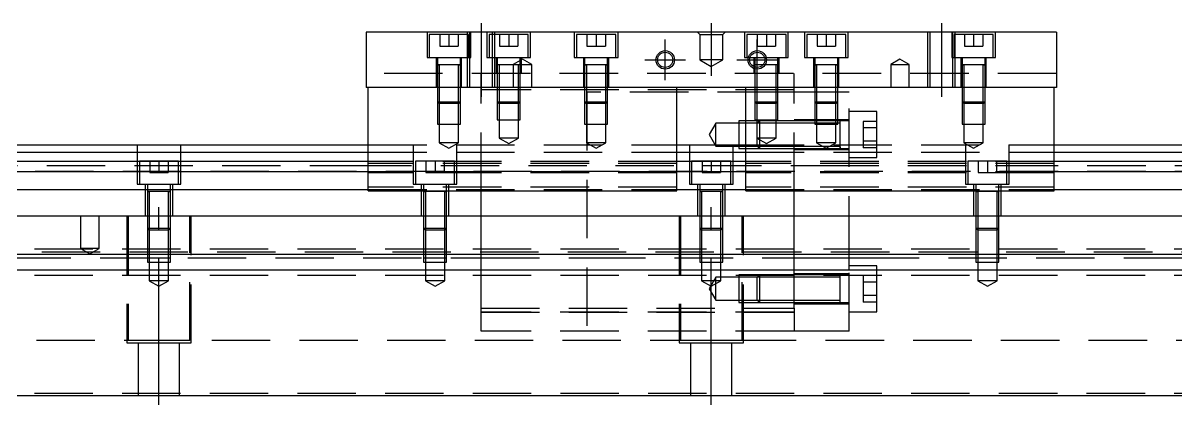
# Model space of a CAD drawing. Extents: x -20 to 983, y -304 to 102.
# Drawn here: x 230.5 to 481, y -242.8 to -159.8 of the extents above; entities that cross this region are included whole.
import ezdxf

# ---------------------------------------------------------------- set-up
doc = ezdxf.new("R2010")
doc.units = 0
doc.linetypes.add('CENTER', pattern=[50.8, 31.75, -6.35, 6.35, -6.35])
doc.linetypes.add('DASHED', pattern=[19.05, 12.7, -6.35])
doc.layers.get('0').update_dxf_attribs({"linetype": 'CONTINUOUS'})
doc.layers.add('CENTER', color=1, linetype='CENTER')

msp = doc.modelspace()

# ---------------------------------------------------------------- linework, layer by layer
at = {"color": 7, "linetype": 'CONTINUOUS'}
for p, q in [((305, -161.76), (305, -173.76)), ((455, -161.76), (305, -161.76)), ((455, -161.76), (455, -173.76)), ((455, -173.76), (305, -173.76)), ((305.5, -196.26), (305.5, -173.76)), ((372.5, -196.26), (372.5, -173.76)), ((387.5, -196.26), (387.5, -173.76)), ((454.5, -196.26), (454.5, -173.76)), ((0, -186.26), (305.5, -186.26)), ((0, -187.799608), (305.5, -187.799608)), ((372.5, -186.26), (387.5, -186.26)), ((372.5, -187.799608), (387.5, -187.799608)), ((454.5, -186.26), (760, -186.26)), ((454.5, -187.799608), (760, -187.799608)), ((305.5, -189.88154), (0, -189.88154)), ((387.5, -189.88154), (372.5, -189.88154)), ((760, -189.88154), (454.5, -189.88154)), ((305.5, -192.096666), (0, -192.096666)), ((387.5, -192.096666), (372.5, -192.096666)), ((760, -192.096666), (454.5, -192.096666)), ((0, -195.941934), (305.5, -195.941934)), ((305.5, -196.26), (372.5, -196.26)), ((372.5, -195.941934), (387.5, -195.941934)), ((387.5, -196.26), (454.5, -196.26)), ((454.5, -195.941934), (760, -195.941934)), ((760, -201.76), (0, -201.76)), ((760, -210.06), (0, -210.06)), ((760, -213.46), (0, -213.46)), ((760, -240.76), (0, -240.76))]:
    msp.add_line(p, q, dxfattribs=at)
at = {"color": 3, "linetype": 'DASHED'}
for p, q in [((318.25, -161.76), (318.25, -167.26)), ((327.25, -162.26), (318.75, -162.26)), ((318.75, -162.26), (318.75, -167.26)), ((321, -162.26), (321, -164.76)), ((323, -162.26), (323, -164.76)), ((325, -162.26), (325, -164.76)), ((327.000006, -161.76), (327.000006, -162.26)), ((327.000006, -162.26), (327.000006, -167.26)), ((327.25, -167.26), (327.25, -162.26)), ((327.5, -161.76), (327.5, -173.76)), ((327.75, -167.26), (327.75, -161.76)), ((331.25, -161.76), (331.25, -167.26)), ((332.999994, -162.26), (331.75, -162.26)), ((331.75, -162.26), (331.75, -167.26)), ((332.5, -173.76), (332.5, -161.76)), ((332.999994, -173.76), (332.999994, -161.76)), ((340.25, -162.26), (332.999994, -162.26)), ((334, -162.26), (334, -164.76)), ((336, -162.26), (336, -164.76)), ((338, -162.26), (338, -164.76)), ((340.25, -167.26), (340.25, -162.26)), ((340.75, -167.26), (340.75, -161.76)), ((350.25, -161.76), (350.25, -167.26)), ((359.25, -162.26), (350.75, -162.26)), ((350.75, -162.26), (350.75, -167.26)), ((353, -162.26), (353, -164.76)), ((355, -162.26), (355, -164.76)), ((357, -162.26), (357, -164.76)), ((359.25, -167.26), (359.25, -162.26)), ((359.75, -167.26), (359.75, -161.76)), ((377.5, -162.26), (377, -161.76)), ((377.5, -162.26), (377.5, -167.76)), ((377.5, -162.26), (382.5, -162.26)), ((382.5, -162.26), (383, -161.76)), ((382.5, -167.76), (382.5, -162.26)), ((387.25, -161.76), (387.25, -167.26)), ((396.25, -162.26), (387.75, -162.26)), ((387.75, -162.26), (387.75, -167.26)), ((390, -162.26), (390, -164.76)), ((392, -162.26), (392, -164.76)), ((394, -162.26), (394, -164.76)), ((396.25, -167.26), (396.25, -162.26)), ((396.75, -167.26), (396.75, -161.76)), ((400.25, -161.76), (400.25, -167.26)), ((409.25, -162.26), (400.75, -162.26)), ((400.75, -162.26), (400.75, -167.26)), ((403, -162.26), (403, -164.76)), ((405, -162.26), (405, -164.76)), ((407, -162.26), (407, -164.76)), ((409.25, -167.26), (409.25, -162.26)), ((409.75, -167.26), (409.75, -161.76)), ((427.000006, -161.76), (427.000006, -173.76)), ((427.5, -161.76), (427.5, -173.76)), ((432.25, -161.76), (432.25, -167.26)), ((432.5, -173.76), (432.5, -161.76)), ((441.25, -162.26), (432.75, -162.26)), ((432.75, -162.26), (432.75, -167.26)), ((432.999994, -162.26), (432.999994, -161.76)), ((432.999994, -167.26), (432.999994, -162.26)), ((435, -162.26), (435, -164.76)), ((437, -162.26), (437, -164.76)), ((439, -162.26), (439, -164.76)), ((441.25, -167.26), (441.25, -162.26)), ((441.75, -167.26), (441.75, -161.76)), ((321, -164.76), (323, -164.76)), ((323, -164.76), (325, -164.76)), ((334, -164.76), (336, -164.76)), ((336, -164.76), (338, -164.76)), ((353, -164.76), (355, -164.76)), ((355, -164.76), (357, -164.76)), ((390, -164.76), (392, -164.76)), ((392, -164.76), (394, -164.76)), ((403, -164.76), (405, -164.76)), ((405, -164.76), (407, -164.76)), ((435, -164.76), (437, -164.76)), ((437, -164.76), (439, -164.76)), ((318.25, -167.26), (327.75, -167.26)), ((320.25, -167.26), (320.25, -173.76)), ((320.5, -167.26), (320.5, -168.86)), ((325.5, -168.86), (325.5, -167.26)), ((325.75, -173.76), (325.75, -167.26)), ((327.000006, -167.26), (327.000006, -173.76)), ((331.25, -167.26), (340.75, -167.26)), ((333.25, -167.26), (333.25, -170.76)), ((333.5, -167.26), (333.5, -168.86)), ((339, -167.6053), (337, -168.76)), ((338.5, -168.86), (338.5, -167.26)), ((338.75, -170.76), (338.75, -167.26)), ((341, -168.76), (339, -167.6053)), ((350.25, -167.26), (359.75, -167.26)), ((352.25, -167.26), (352.25, -173.76)), ((352.5, -167.26), (352.5, -168.86)), ((357.5, -168.86), (357.5, -167.26)), ((357.75, -173.76), (357.75, -167.26)), ((382.5, -167.76), (377.5, -167.76)), ((377.5, -167.76), (380, -169.203376)), ((380, -169.203376), (382.5, -167.76)), ((387.25, -167.26), (396.75, -167.26)), ((389.25, -167.26), (389.25, -170.76)), ((389.5, -167.26), (389.5, -168.86)), ((394.5, -168.86), (394.5, -167.26)), ((394.75, -170.76), (394.75, -167.26)), ((400.25, -167.26), (409.75, -167.26)), ((402.25, -167.26), (402.25, -173.76)), ((402.5, -167.26), (402.5, -168.86)), ((407.5, -168.86), (407.5, -167.26)), ((407.75, -173.76), (407.75, -167.26)), ((421, -167.6053), (419, -168.76)), ((423, -168.76), (421, -167.6053)), ((432.25, -167.26), (441.75, -167.26)), ((432.999994, -173.76), (432.999994, -167.26)), ((434.25, -167.26), (434.25, -173.76)), ((434.5, -167.26), (434.5, -168.86)), ((439.5, -168.86), (439.5, -167.26)), ((439.75, -173.76), (439.75, -167.26)), ((320.5, -168.855), (320.5, -168.86)), ((320.5, -168.86), (320.757448, -168.86)), ((320.757468, -168.86), (320.5, -168.86)), ((320.5, -168.86), (320.5, -173.75998)), ((320.5, -168.86), (320.5, -168.865)), ((325.242552, -168.86), (320.757468, -168.86)), ((320.9, -168.86), (320.9, -173.75998)), ((325.1, -173.75998), (325.1, -168.86)), ((325.5, -168.86), (325.242552, -168.86)), ((325.242602, -168.86), (325.5, -168.86)), ((325.5, -168.86), (325.5, -168.855)), ((325.5, -173.75998), (325.5, -168.86)), ((325.5, -168.865), (325.5, -168.86)), ((333.5, -168.855), (333.5, -168.86)), ((333.757468, -168.86), (333.5, -168.86)), ((333.5, -168.86), (333.5, -168.865)), ((333.5, -168.86), (333.5, -170.75998)), ((336.902224, -168.86), (333.757468, -168.86)), ((333.9, -168.86), (333.9, -170.75998)), ((337, -168.76), (339, -168.76)), ((337, -168.76), (337, -173.76)), ((338.1, -170.75998), (338.1, -168.86)), ((338.5, -168.86), (338.5, -168.855)), ((338.5, -168.865), (338.5, -168.86)), ((338.5, -170.75998), (338.5, -168.86)), ((339, -168.76), (341, -168.76)), ((341, -173.76), (341, -168.76)), ((352.5, -168.855), (352.5, -168.86)), ((352.5, -168.86), (352.757448, -168.86)), ((352.757468, -168.86), (352.5, -168.86)), ((352.5, -168.86), (352.5, -168.865)), ((352.5, -168.86), (352.5, -173.75998)), ((357.242552, -168.86), (352.757468, -168.86)), ((352.9, -168.86), (352.9, -173.75998)), ((357.1, -173.75998), (357.1, -168.86)), ((357.5, -168.86), (357.242552, -168.86)), ((357.242602, -168.86), (357.5, -168.86)), ((357.5, -168.86), (357.5, -168.855)), ((357.5, -168.865), (357.5, -168.86)), ((357.5, -173.75998), (357.5, -168.86)), ((389.5, -168.855), (389.5, -168.86)), ((389.757468, -168.86), (389.5, -168.86)), ((389.5, -168.86), (389.5, -169.332418)), ((389.5, -168.86), (389.5, -168.865)), ((389.5, -169.332418), (389.5, -169.696492)), ((389.5, -169.696492), (389.5, -170.75998)), ((391.229562, -168.86), (389.757468, -168.86)), ((389.9, -168.86), (389.9, -169.406966)), ((389.9, -169.406966), (389.9, -169.757498)), ((389.9, -169.757498), (389.9, -170.75998)), ((391.669968, -168.86), (391.229562, -168.86)), ((391.67033, -168.86), (391.229838, -168.86)), ((394.242552, -168.86), (391.669968, -168.86)), ((394.1, -170.75998), (394.1, -168.86)), ((394.5, -168.86), (394.242552, -168.86)), ((394.5, -168.86), (394.5, -168.855)), ((394.5, -170.75998), (394.5, -168.86)), ((394.5, -168.865), (394.5, -168.86)), ((402.5, -168.855), (402.5, -168.86)), ((402.5, -168.86), (402.757448, -168.86)), ((402.757468, -168.86), (402.5, -168.86)), ((402.5, -168.86), (402.5, -173.75998)), ((402.5, -168.86), (402.5, -168.865)), ((407.242552, -168.86), (402.757468, -168.86)), ((402.9, -168.86), (402.9, -173.75998)), ((407.1, -173.75998), (407.1, -168.86)), ((407.5, -168.86), (407.242552, -168.86)), ((407.242602, -168.86), (407.5, -168.86)), ((407.5, -168.86), (407.5, -168.855)), ((407.5, -173.75998), (407.5, -168.86)), ((407.5, -168.865), (407.5, -168.86)), ((419, -168.76), (421, -168.76)), ((419, -168.76), (419, -173.76)), ((421, -168.76), (423, -168.76)), ((423, -173.76), (423, -168.76)), ((434.5, -168.855), (434.5, -168.86)), ((434.5, -168.86), (434.757448, -168.86)), ((434.757468, -168.86), (434.5, -168.86)), ((434.5, -168.86), (434.5, -168.865)), ((434.5, -168.86), (434.5, -173.75998)), ((439.242552, -168.86), (434.757468, -168.86)), ((434.9, -168.86), (434.9, -173.75998)), ((439.1, -173.75998), (439.1, -168.86)), ((439.5, -168.86), (439.242552, -168.86)), ((439.242602, -168.86), (439.5, -168.86)), ((439.5, -168.86), (439.5, -168.855)), ((439.5, -168.865), (439.5, -168.86)), ((439.5, -173.75998), (439.5, -168.86)), ((455, -170.76), (305, -170.76)), ((330, -173.76), (330, -170.76)), ((333.5, -170.76), (333.5, -173.76)), ((333.500006, -170.76), (333.500006, -173.76)), ((333.9, -170.76), (333.9, -173.76)), ((338.1, -173.76), (338.1, -170.76)), ((338.499994, -173.76), (338.499994, -170.76)), ((338.5, -173.76), (338.5, -170.76)), ((389.5, -170.76), (389.5, -176.86)), ((389.500006, -170.76), (389.500006, -176.86)), ((389.9, -170.76), (389.9, -177.26)), ((394.1, -173.76), (394.1, -170.76)), ((394.499994, -173.76), (394.499994, -170.76)), ((394.5, -173.76), (394.5, -170.76)), ((398, -173.76), (398, -170.76)), ((320.5, -173.76), (320.5, -176.86)), ((320.500006, -173.76), (320.500006, -176.860006)), ((320.9, -173.76), (320.9, -177.26)), ((325.1, -177.26), (325.1, -173.76)), ((325.499994, -176.860006), (325.499994, -173.76)), ((325.5, -176.86), (325.5, -173.76)), ((330, -196.26), (330, -173.76)), ((398, -174.26), (330, -174.26)), ((333.5, -173.76), (333.5, -176.86)), ((333.500006, -173.76), (333.500006, -176.860006)), ((333.9, -173.76), (333.9, -177.26)), ((338.1, -177.26), (338.1, -173.76)), ((338.499994, -176.860006), (338.499994, -173.76)), ((338.5, -176.86), (338.5, -173.76)), ((352.5, -173.76), (352.5, -176.86)), ((352.500006, -173.76), (352.500006, -176.860006)), ((352.9, -173.76), (352.9, -177.26)), ((353, -174.76), (353, -226.76)), ((394.1, -174.76), (353, -174.76)), ((357.1, -177.26), (357.1, -173.76)), ((357.499994, -176.860006), (357.499994, -173.76)), ((357.5, -176.86), (357.5, -173.76)), ((394.1, -177.26), (394.1, -173.76)), ((394.5, -174.76), (394.1, -174.76)), ((394.499994, -176.860006), (394.499994, -173.76)), ((394.5, -176.86), (394.5, -173.76)), ((398, -174.76), (394.5, -174.76)), ((398, -196.26), (398, -173.76)), ((402.5, -174.76), (398, -174.76)), ((402.5, -173.76), (402.5, -176.86)), ((402.9, -174.76), (402.5, -174.76)), ((402.500006, -173.76), (402.500006, -176.860006)), ((402.9, -173.76), (402.9, -177.26)), ((407.1, -174.76), (402.9, -174.76)), ((407.1, -177.26), (407.1, -173.76)), ((407.5, -174.76), (407.1, -174.76)), ((407.499994, -176.860006), (407.499994, -173.76)), ((407.5, -176.86), (407.5, -173.76)), ((410, -174.76), (407.5, -174.76)), ((410, -210.06), (410, -174.76)), ((434.5, -173.76), (434.5, -176.86)), ((434.500006, -173.76), (434.500006, -176.860006)), ((434.9, -173.76), (434.9, -177.26)), ((439.1, -177.26), (439.1, -173.76)), ((439.499994, -176.860006), (439.499994, -173.76)), ((439.5, -176.86), (439.5, -173.76)), ((320.5, -176.86), (325.5, -176.86)), ((320.5, -176.86), (320.9, -177.26)), ((320.500006, -176.86002), (320.500006, -181.76)), ((325.1, -177.26), (320.9, -177.26)), ((320.9, -177.26002), (320.9, -181.76)), ((325.1, -177.26), (325.5, -176.86)), ((325.1, -181.76), (325.1, -177.26002)), ((325.499994, -181.76), (325.499994, -176.86002)), ((333.5, -176.86), (338.5, -176.86)), ((333.5, -176.86), (333.9, -177.26)), ((333.500006, -176.86002), (333.500006, -180.76)), ((338.1, -177.26), (333.9, -177.26)), ((333.9, -177.26002), (333.9, -180.76)), ((338.1, -177.26), (338.5, -176.86)), ((338.1, -180.76), (338.1, -177.26002)), ((338.499994, -180.76), (338.499994, -176.86002)), ((352.5, -176.86), (357.5, -176.86)), ((352.5, -176.86), (352.9, -177.26)), ((352.500006, -176.86002), (352.500006, -181.76)), ((357.1, -177.26), (352.9, -177.26)), ((352.9, -177.26002), (352.9, -181.76)), ((357.1, -177.26), (357.5, -176.86)), ((357.1, -181.76), (357.1, -177.26002)), ((357.499994, -181.76), (357.499994, -176.86002)), ((389.5, -176.86), (394.5, -176.86)), ((389.5, -176.86), (389.9, -177.26)), ((389.500006, -176.86002), (389.500006, -180.76)), ((394.1, -177.26), (389.9, -177.26)), ((389.9, -177.26002), (389.9, -180.76)), ((394.1, -177.26), (394.5, -176.86)), ((394.1, -180.76), (394.1, -177.26002)), ((394.499994, -180.76), (394.499994, -176.86002)), ((402.5, -176.86), (407.5, -176.86)), ((402.5, -176.86), (402.9, -177.26)), ((402.500006, -176.86002), (402.500006, -181.76)), ((407.1, -177.26), (402.9, -177.26)), ((402.9, -177.26002), (402.9, -181.76)), ((407.1, -177.26), (407.5, -176.86)), ((407.1, -181.76), (407.1, -177.26002)), ((407.499994, -181.76), (407.499994, -176.86002)), ((434.5, -176.86), (439.5, -176.86)), ((434.5, -176.86), (434.9, -177.26)), ((434.500006, -176.86002), (434.500006, -181.76)), ((439.1, -177.26), (434.9, -177.26)), ((434.9, -177.26002), (434.9, -181.76)), ((439.1, -177.26), (439.5, -176.86)), ((439.1, -181.76), (439.1, -177.26002)), ((439.499994, -181.76), (439.499994, -176.86002)), ((416, -179.01), (410, -179.01)), ((416, -189.01), (416, -179.01)), ((320.500006, -181.76), (325.499994, -181.76)), ((320.9, -181.76), (320.9, -185.76)), ((325.1, -185.76), (325.1, -181.76)), ((333.500006, -180.76), (338.499994, -180.76)), ((333.9, -180.76), (333.9, -184.76)), ((338.1, -184.76), (338.1, -180.76)), ((352.500006, -181.76), (357.499994, -181.76)), ((352.9, -181.76), (352.9, -185.76)), ((357.1, -185.76), (357.1, -181.76)), ((381, -181.51), (379.556624, -184.01)), ((381, -186.51), (381, -181.51)), ((386, -181.51), (381, -181.51)), ((386, -181.010006), (386, -187.009994)), ((390.49998, -181.010006), (386, -181.010006)), ((389.99998, -181.51), (386, -181.51)), ((389.500006, -180.76), (394.499994, -180.76)), ((389.9, -180.76), (389.9, -184.76)), ((390.5, -181.01), (390, -181.51)), ((390, -186.51), (390, -181.51)), ((398, -181.51), (390, -181.51)), ((390.5, -181.01), (390.5, -187.01)), ((398, -181.01), (390.5, -181.01)), ((398, -181.010006), (390.5, -181.010006)), ((394.1, -184.76), (394.1, -180.76)), ((410, -180.76), (398, -180.76)), ((402.500006, -181.01), (398.00002, -181.01)), ((408, -181.51), (398.00002, -181.51)), ((407.499994, -181.01), (402.500006, -181.01)), ((402.500006, -181.76), (407.499994, -181.76)), ((402.9, -181.76), (402.9, -185.76)), ((407.1, -185.76), (407.1, -181.76)), ((408, -181.01), (407.499994, -181.01)), ((408, -181.01), (407.995, -181.01)), ((408, -181.359602), (408, -181.01)), ((408.005, -181.01), (408, -181.01)), ((410, -181.01), (408, -181.01)), ((408, -183.84997), (408, -181.359602)), ((413, -181.123248), (413, -182.566624)), ((416, -181.123248), (413, -181.123248)), ((413, -182.566624), (413, -185.453376)), ((416, -182.566624), (413, -182.566624)), ((434.500006, -181.76), (439.499994, -181.76)), ((434.9, -181.76), (434.9, -185.76)), ((439.1, -185.76), (439.1, -181.76)), ((338.1, -184.76), (333.9, -184.76)), ((333.9, -184.76), (336, -185.972436)), ((336, -185.972436), (338.1, -184.76)), ((379.556624, -184.01), (381, -186.51)), ((394.1, -184.76), (389.9, -184.76)), ((389.9, -184.76), (392, -185.972436)), ((392, -185.972436), (394.1, -184.76)), ((408, -184.21006), (408, -183.84997)), ((408, -186.66035), (408, -184.21006)), ((255.25, -186.26), (255.25, -194.76)), ((264.75, -194.76), (264.75, -186.26)), ((305.5, -186.26), (372.5, -186.26)), ((305.5, -187.799608), (372.5, -187.799608)), ((315.25, -186.26), (315.25, -194.76)), ((325.1, -185.76), (320.9, -185.76)), ((320.9, -185.76), (323, -186.972436)), ((323, -186.972436), (325.1, -185.76)), ((324.75, -194.76), (324.75, -186.26)), ((357.1, -185.76), (352.9, -185.76)), ((352.9, -185.76), (355, -186.972436)), ((355, -186.972436), (357.1, -185.76)), ((375.25, -186.26), (375.25, -194.76)), ((381, -186.51), (386, -186.51)), ((384.75, -194.76), (384.75, -186.26)), ((386, -186.51), (389.99998, -186.51)), ((386, -187.009994), (390.49998, -187.009994)), ((387.5, -186.26), (454.5, -186.26)), ((387.5, -187.799608), (454.5, -187.799608)), ((390, -186.51), (390.5, -187.01)), ((390, -186.51), (398, -186.51)), ((390.5, -187.009994), (398, -187.009994)), ((390.5, -187.01), (398, -187.01)), ((398, -187.26), (410, -187.26)), ((398.00002, -186.51), (408, -186.51)), ((398.00002, -187.01), (408.005, -187.01)), ((407.1, -185.76), (402.9, -185.76)), ((402.9, -185.76), (405, -186.972436)), ((405, -186.972436), (407.1, -185.76)), ((407.995, -187.01), (410, -187.01)), ((408, -187.01), (408, -186.66035)), ((408, -186.660398), (408, -187.01)), ((413, -185.453376), (413, -186.896752)), ((416, -185.453376), (413, -185.453376)), ((416, -186.896752), (413, -186.896752)), ((439.1, -185.76), (434.9, -185.76)), ((434.9, -185.76), (437, -186.972436)), ((435.25, -186.26), (435.25, -194.76)), ((437, -186.972436), (439.1, -185.76)), ((444.75, -194.76), (444.75, -186.26)), ((264.25, -189.76), (255.75, -189.76)), ((255.75, -189.76), (255.75, -194.76)), ((258, -189.76), (258, -192.26)), ((260, -189.76), (260, -192.26)), ((262, -189.76), (262, -192.26)), ((264.25, -194.76), (264.25, -189.76)), ((372.5, -189.88154), (305.5, -189.88154)), ((372.5, -190.28668), (305.5, -190.28668)), ((324.25, -189.76), (315.75, -189.76)), ((315.75, -189.76), (315.75, -194.76)), ((318, -189.76), (318, -192.26)), ((320, -189.76), (320, -192.26)), ((322, -189.76), (322, -192.26)), ((324.25, -194.76), (324.25, -189.76)), ((384.25, -189.76), (375.75, -189.76)), ((375.75, -189.76), (375.75, -194.76)), ((378, -189.76), (378, -192.26)), ((380, -189.76), (380, -192.26)), ((382, -189.76), (382, -192.26)), ((384.25, -194.76), (384.25, -189.76)), ((454.5, -189.88154), (387.5, -189.88154)), ((454.5, -190.28668), (387.5, -190.28668)), ((410, -189.01), (416, -189.01)), ((444.25, -189.76), (435.75, -189.76)), ((435.75, -189.76), (435.75, -194.76)), ((438, -189.76), (438, -192.26)), ((440, -189.76), (440, -192.26)), ((442, -189.76), (442, -192.26)), ((444.25, -194.76), (444.25, -189.76)), ((703, -192.01), (25, -192.01)), ((305.5, -190.76), (28, -190.76)), ((258, -192.26), (260, -192.26)), ((260, -192.26), (262, -192.26)), ((352.99998, -190.76), (305.5, -190.76)), ((372.5, -192.096666), (305.5, -192.096666)), ((372.5, -192.34), (305.5, -192.34)), ((318, -192.26), (320, -192.26)), ((320, -192.26), (322, -192.26)), ((410, -190.76), (353, -190.76)), ((378, -192.26), (380, -192.26)), ((380, -192.26), (382, -192.26)), ((454.5, -192.096666), (387.5, -192.096666)), ((454.5, -192.34), (387.5, -192.34)), ((454.5, -190.76), (410.00002, -190.76)), ((438, -192.26), (440, -192.26)), ((440, -192.26), (442, -192.26)), ((703, -190.76), (454.5, -190.76)), ((255.25, -194.76), (264.75, -194.76)), ((257, -194.76), (257, -201.76)), ((257.5, -194.76), (257.5, -196.36)), ((262.5, -196.36), (262.5, -194.76)), ((263, -201.76), (263, -194.76)), ((315.25, -194.76), (324.75, -194.76)), ((317, -194.76), (317, -201.76)), ((317.5, -194.76), (317.5, -196.36)), ((322.5, -196.36), (322.5, -194.76)), ((323, -201.76), (323, -194.76)), ((375.25, -194.76), (384.75, -194.76)), ((377, -194.76), (377, -201.76)), ((377.5, -194.76), (377.5, -196.36)), ((382.5, -196.36), (382.5, -194.76)), ((383, -201.76), (383, -194.76)), ((435.25, -194.76), (444.75, -194.76)), ((437, -194.76), (437, -201.76)), ((437.5, -194.76), (437.5, -196.36)), ((442.5, -196.36), (442.5, -194.76)), ((443, -201.76), (443, -194.76)), ((257.5, -196.355), (257.5, -196.36)), ((257.5, -196.36), (257.757448, -196.36)), ((257.757468, -196.36), (257.5, -196.36)), ((257.5, -196.36), (257.5, -196.365)), ((257.5, -196.36), (257.5, -201.75998)), ((262.242552, -196.36), (257.757468, -196.36)), ((257.9, -196.36), (257.9, -201.75998)), ((262.1, -201.75998), (262.1, -196.36)), ((262.5, -196.36), (262.242552, -196.36)), ((262.242602, -196.36), (262.5, -196.36)), ((262.5, -196.36), (262.5, -196.355)), ((262.5, -196.365), (262.5, -196.36)), ((262.5, -201.75998), (262.5, -196.36)), ((372.5, -195.437372), (305.5, -195.437372)), ((305.5, -195.941934), (372.5, -195.941934)), ((317.5, -196.355), (317.5, -196.36)), ((317.5, -196.36), (317.757448, -196.36)), ((317.757468, -196.36), (317.5, -196.36)), ((317.5, -196.36), (317.5, -196.365)), ((317.5, -196.36), (317.5, -201.75998)), ((322.242552, -196.36), (317.757468, -196.36)), ((317.9, -196.36), (317.9, -201.75998)), ((322.1, -201.75998), (322.1, -196.36)), ((322.5, -196.36), (322.242552, -196.36)), ((322.242602, -196.36), (322.5, -196.36)), ((322.5, -196.36), (322.5, -196.355)), ((322.5, -196.365), (322.5, -196.36)), ((322.5, -201.75998), (322.5, -196.36)), ((330, -201.76), (330, -196.26)), ((377.5, -196.355), (377.5, -196.36)), ((377.5, -196.36), (377.757448, -196.36)), ((377.757468, -196.36), (377.5, -196.36)), ((377.5, -196.36), (377.5, -196.365)), ((377.5, -196.36), (377.5, -201.75998)), ((382.242552, -196.36), (377.757468, -196.36)), ((377.9, -196.36), (377.9, -201.75998)), ((382.1, -201.75998), (382.1, -196.36)), ((382.5, -196.36), (382.242552, -196.36)), ((382.242602, -196.36), (382.5, -196.36)), ((382.5, -196.36), (382.5, -196.355)), ((382.5, -196.365), (382.5, -196.36)), ((382.5, -201.75998), (382.5, -196.36)), ((454.5, -195.437372), (387.5, -195.437372)), ((387.5, -195.941934), (454.5, -195.941934)), ((398, -201.76), (398, -196.26)), ((437.5, -196.355), (437.5, -196.36)), ((437.5, -196.36), (437.757448, -196.36)), ((437.757468, -196.36), (437.5, -196.36)), ((437.5, -196.36), (437.5, -196.365)), ((437.5, -196.36), (437.5, -201.75998)), ((442.242552, -196.36), (437.757468, -196.36)), ((437.9, -196.36), (437.9, -201.75998)), ((442.1, -201.75998), (442.1, -196.36)), ((442.5, -196.36), (442.242552, -196.36)), ((442.242602, -196.36), (442.5, -196.36)), ((442.5, -196.36), (442.5, -196.355)), ((442.5, -196.365), (442.5, -196.36)), ((442.5, -201.75998), (442.5, -196.36)), ((243, -201.76), (243, -208.76)), ((247, -208.76), (247, -201.76)), ((253, -201.76), (253, -229.26)), ((253.291796, -201.76), (253.291796, -228.76)), ((257.5, -201.76), (257.5, -204.36)), ((257.500006, -201.76), (257.500006, -204.360006)), ((257.9, -201.76), (257.9, -204.76)), ((262.1, -204.76), (262.1, -201.76)), ((262.499994, -204.360006), (262.499994, -201.76)), ((262.5, -204.36), (262.5, -201.76)), ((266.708204, -228.76), (266.708204, -201.76)), ((267, -229.26), (267, -201.76)), ((317.5, -201.76), (317.5, -204.36)), ((317.500006, -201.76), (317.500006, -204.360006)), ((317.9, -201.76), (317.9, -204.76)), ((322.1, -204.76), (322.1, -201.76)), ((322.499994, -204.360006), (322.499994, -201.76)), ((322.5, -204.36), (322.5, -201.76)), ((330, -210.06), (330, -201.76)), ((373, -201.76), (373, -229.26)), ((373.291796, -201.76), (373.291796, -228.76)), ((377.5, -201.76), (377.5, -204.36)), ((377.500006, -201.76), (377.500006, -204.360006)), ((377.9, -201.76), (377.9, -204.76)), ((382.1, -204.76), (382.1, -201.76)), ((382.499994, -204.360006), (382.499994, -201.76)), ((382.5, -204.36), (382.5, -201.76)), ((386.708204, -228.76), (386.708204, -201.76)), ((387, -229.26), (387, -201.76)), ((398, -210.06), (398, -201.76)), ((437.5, -201.76), (437.5, -204.36)), ((437.500006, -201.76), (437.500006, -204.360006)), ((437.9, -201.76), (437.9, -204.76)), ((442.1, -204.76), (442.1, -201.76)), ((442.499994, -204.360006), (442.499994, -201.76)), ((442.5, -204.36), (442.5, -201.76)), ((257.5, -204.36), (262.5, -204.36)), ((257.5, -204.36), (257.9, -204.76)), ((257.500006, -204.36002), (257.500006, -210.06)), ((262.1, -204.76), (257.9, -204.76)), ((257.9, -204.76002), (257.9, -211.76)), ((262.1, -204.76), (262.5, -204.36)), ((262.1, -211.76), (262.1, -204.76002)), ((262.499994, -210.06), (262.499994, -204.36002)), ((317.5, -204.36), (322.5, -204.36)), ((317.5, -204.36), (317.9, -204.76)), ((317.500006, -204.36002), (317.500006, -210.06)), ((322.1, -204.76), (317.9, -204.76)), ((317.9, -204.76002), (317.9, -211.76)), ((322.1, -204.76), (322.5, -204.36)), ((322.1, -211.76), (322.1, -204.76002)), ((322.499994, -210.06), (322.499994, -204.36002)), ((377.5, -204.36), (382.5, -204.36)), ((377.5, -204.36), (377.9, -204.76)), ((377.500006, -204.36002), (377.500006, -210.06)), ((382.1, -204.76), (377.9, -204.76)), ((377.9, -204.76002), (377.9, -211.76)), ((382.1, -204.76), (382.5, -204.36)), ((382.1, -211.76), (382.1, -204.76002)), ((382.499994, -210.06), (382.499994, -204.36002)), ((437.5, -204.36), (442.5, -204.36)), ((437.5, -204.36), (437.9, -204.76)), ((437.500006, -204.36002), (437.500006, -210.06)), ((442.1, -204.76), (437.9, -204.76)), ((437.9, -204.76002), (437.9, -211.76)), ((442.1, -204.76), (442.5, -204.36)), ((442.1, -211.76), (442.1, -204.76002)), ((442.499994, -210.06), (442.499994, -204.36002)), ((760, -208.91), (0, -208.91)), ((25, -209.51), (703, -209.51)), ((247, -208.76), (243, -208.76)), ((243, -208.76), (245, -209.9147)), ((245, -209.9147), (247, -208.76)), ((257.500006, -210.06), (257.500006, -211.76)), ((262.499994, -211.76), (262.499994, -210.06)), ((317.500006, -210.06), (317.500006, -211.76)), ((322.499994, -211.76), (322.499994, -210.06)), ((330, -213.46), (330, -210.06)), ((377.500006, -210.06), (377.500006, -211.76)), ((382.499994, -211.76), (382.499994, -210.06)), ((398, -213.46), (398, -210.06)), ((410, -211.76), (410, -210.06)), ((437.500006, -210.06), (437.500006, -211.76)), ((442.499994, -211.76), (442.499994, -210.06)), ((56.708204, -210.76), (330, -210.76)), ((257.500006, -210.76), (262.499994, -210.76)), ((257.500006, -211.76), (262.499994, -211.76)), ((257.9, -211.76), (257.9, -215.76)), ((262.1, -215.76), (262.1, -211.76)), ((317.500006, -210.76), (322.499994, -210.76)), ((317.500006, -211.76), (322.499994, -211.76)), ((317.9, -211.76), (317.9, -215.76)), ((322.1, -215.76), (322.1, -211.76)), ((330, -210.76), (352.99998, -210.76)), ((353, -210.759994), (398, -210.759994)), ((353, -210.76), (398, -210.76)), ((377.500006, -210.76), (382.499994, -210.76)), ((377.500006, -211.76), (382.499994, -211.76)), ((377.9, -211.76), (377.9, -215.76)), ((382.1, -215.76), (382.1, -211.76)), ((398, -210.759994), (407.500006, -210.759994)), ((398, -210.76), (407.500006, -210.76)), ((407.500006, -210.759994), (410, -210.759994)), ((407.500006, -210.76), (410, -210.76)), ((410, -213.46), (410, -211.76)), ((416, -212.51), (410, -212.51)), ((410.00002, -210.76), (412.499994, -210.76)), ((412.499994, -210.76), (703, -210.76)), ((416, -213.46), (416, -212.51)), ((437.500006, -210.76), (442.499994, -210.76)), ((437.500006, -211.76), (442.499994, -211.76)), ((437.9, -211.76), (437.9, -215.76)), ((442.1, -215.76), (442.1, -211.76)), ((760, -214.61), (0, -214.61)), ((330, -221.76), (330, -213.46)), ((381, -215.01), (379.556624, -217.51)), ((381, -220.01), (381, -215.01)), ((386, -215.01), (381, -215.01)), ((386, -214.510006), (386, -220.509994)), ((390.49998, -214.510006), (386, -214.510006)), ((389.99998, -215.01), (386, -215.01)), ((390.5, -214.51), (390, -215.01)), ((390, -220.01), (390, -215.01)), ((398, -215.01), (390, -215.01)), ((390.5, -214.51), (390.5, -220.51)), ((398, -214.51), (390.5, -214.51)), ((398, -214.510006), (390.5, -214.510006)), ((398, -221.76), (398, -213.46)), ((410, -214.26), (398, -214.26)), ((408, -214.51), (398.00002, -214.51)), ((408, -215.01), (398.00002, -215.01)), ((408, -214.51), (407.995, -214.51)), ((410, -214.51), (408, -214.51)), ((408.005, -214.51), (408, -214.51)), ((408, -217.34997), (408, -214.61)), ((410, -226.76), (410, -213.46)), ((413, -214.623248), (413, -216.066624)), ((416, -214.623248), (413, -214.623248)), ((416, -222.51), (416, -213.46)), ((262.1, -215.76), (257.9, -215.76)), ((257.9, -215.76), (260, -216.972436)), ((260, -216.972436), (262.1, -215.76)), ((322.1, -215.76), (317.9, -215.76)), ((317.9, -215.76), (320, -216.972436)), ((320, -216.972436), (322.1, -215.76)), ((382.1, -215.76), (377.9, -215.76)), ((377.9, -215.76), (380, -216.972436)), ((379.556624, -217.51), (381, -220.01)), ((380, -216.972436), (382.1, -215.76)), ((408, -217.71006), (408, -217.34997)), ((408, -220.16035), (408, -217.71006)), ((416, -216.066624), (413, -216.066624)), ((413, -216.066624), (413, -218.953376)), ((442.1, -215.76), (437.9, -215.76)), ((437.9, -215.76), (440, -216.972436)), ((440, -216.972436), (442.1, -215.76)), ((381, -220.01), (386, -220.01)), ((386, -220.01), (389.99998, -220.01)), ((390, -220.01), (398, -220.01)), ((390, -220.01), (390.5, -220.51)), ((398.00002, -220.01), (408, -220.01)), ((408, -220.51), (408, -220.16035)), ((413, -218.953376), (413, -220.396752)), ((416, -218.953376), (413, -218.953376)), ((416, -220.396752), (413, -220.396752)), ((330, -221.76), (398, -221.76)), ((330, -226.76), (330, -221.76)), ((330, -222.606052), (398, -222.606052)), ((398, -222.606052), (330, -222.606052)), ((386, -220.509994), (390.49998, -220.509994)), ((390.5, -220.509994), (398, -220.509994)), ((390.5, -220.51), (398, -220.51)), ((398, -220.76), (410, -220.76)), ((398, -221.76), (398, -226.76)), ((398.00002, -220.51), (408, -220.51)), ((407.995, -220.51), (408, -220.51)), ((408, -220.51), (410, -220.51)), ((408, -220.51), (408.005, -220.51)), ((410, -222.51), (416, -222.51)), ((398, -226.76), (330, -226.76)), ((410, -226.76), (398, -226.76)), ((703.291796, -228.76), (0, -228.76)), ((253, -229.26), (260, -229.26)), ((266.708204, -228.76), (253.291796, -228.76)), ((255.5, -229.26), (255.5, -240.76)), ((260, -229.26), (267, -229.26)), ((264.5, -240.76), (264.5, -229.26)), ((373, -229.26), (380, -229.26)), ((386.708204, -228.76), (373.291796, -228.76)), ((375.5, -229.26), (375.5, -240.76)), ((380, -229.26), (387, -229.26)), ((384.5, -240.76), (384.5, -229.26)), ((760, -240.26), (6.499992, -240.26))]:
    msp.add_line(p, q, dxfattribs=at)
at = {"color": 3, "linetype": 'CONTINUOUS'}
for centre in [(370, -167.76), (390, -167.76)]:
    msp.add_circle(centre, 2, dxfattribs=at)
at = {"color": 7, "linetype": 'CONTINUOUS'}
for centre in [(370, -167.76), (390, -167.76)]:
    msp.add_circle(centre, 1.65, dxfattribs=at)
at = {"layer": 'CENTER', "color": 1, "linetype": 'CENTER'}
for p, q in [((330, -159.76), (330, -175.76)), ((380, -159.76), (380, -171.203376)), ((430, -159.76), (430, -175.76)), ((370, -172.16), (370, -163.36)), ((390, -172.16), (390, -163.36)), ((365.6, -167.76), (374.4, -167.76)), ((385.6, -167.76), (394.4, -167.76)), ((260, -242.76), (260, -199.76)), ((380, -242.76), (380, -199.76))]:
    msp.add_line(p, q, dxfattribs=at)

doc.saveas('drawing.dxf')
